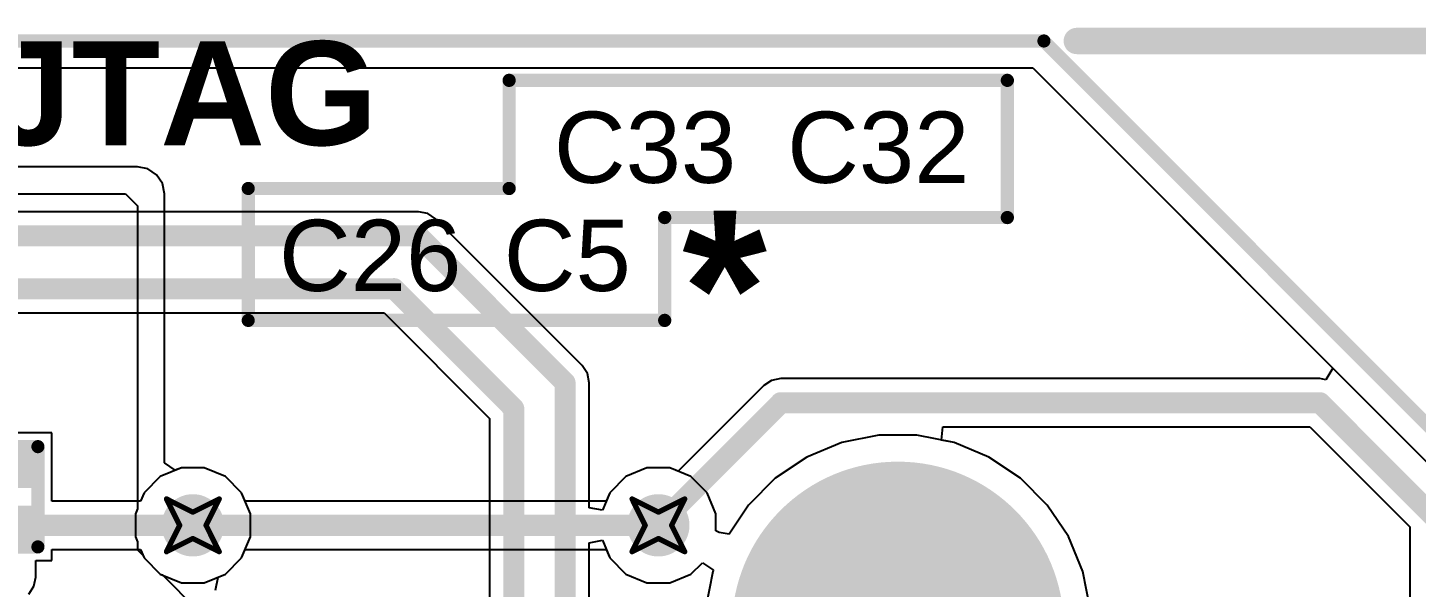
# Model space of a CAD drawing. Header units: inches. Extents: x -6 to 328, y -12 to 81.
# Drawn here: x 22.62 to 36, y 31.39 to 36.78 of the extents above; entities that cross this region are included whole.
import ezdxf

# ---------------------------------------------------------------- set-up
doc = ezdxf.new("R2010")
doc.units = ezdxf.units.IN
for name, color, linetype in [('Board Outline', 216, 'Continuous'), ('Bottom Layer', 5, 'Continuous'), ('Dimensions', 6, 'Continuous'), ('Drill Drawing', 1, 'Continuous'), ('Pad Holes', 156, 'Continuous'), ('Top Layer', 1, 'Continuous'), ('Top Overlay', 2, 'Continuous'), ('Top Paste', 8, 'Continuous'), ('Top Solder', 216, 'Continuous'), ('Via Holes', 16, 'Continuous')]:
    doc.layers.add(name, color=color, linetype=linetype)
doc.styles.add('Arial', font='', dxfattribs={"height": 0.2})
doc.styles.add('Arial_Bold', font='', dxfattribs={"height": 0.2})
doc.styles.get('Arial').set_extended_font_data('Arial')
doc.styles.get('Arial_Bold').set_extended_font_data('Arial', bold=True)

# ---------------------------------------------------------------- blocks, each defined once
blk = doc.blocks.new('R___0201_3')
at = {"layer": 'Top Layer'}
for points in [[(-0.41, 0.185), (-0.14, 0.185), (-0.14, -0.185), (-0.41, -0.185)], [(0.14, 0.185), (0.41, 0.185), (0.41, -0.185), (0.14, -0.185)]]:
    blk.add_hatch(color=1, dxfattribs=at).paths.add_polyline_path(points)
at = {"layer": 'Top Paste'}
for points in [[(-0.41, 0.185), (-0.14, 0.185), (-0.14, -0.185), (-0.41, -0.185)], [(0.14, 0.185), (0.41, 0.185), (0.41, -0.185), (0.14, -0.185)]]:
    blk.add_hatch(color=8, dxfattribs=at).paths.add_polyline_path(points)
at = {"layer": 'Top Solder'}
for points in [[(-0.465, 0.24), (-0.085, 0.24), (-0.085, -0.24), (-0.465, -0.24)], [(0.085, 0.24), (0.465, 0.24), (0.465, -0.24), (0.085, -0.24)]]:
    blk.add_hatch(color=216, dxfattribs=at).paths.add_polyline_path(points)
at = {"layer": 'Top Overlay', "const_width": 0.127}
for points in [[(-0.483, 0.254), (-0.483, -0.254)], [(-0.483, 0.254), (0.483, 0.254)], [(0.483, 0.254), (0.483, -0.254)], [(-0.483, -0.254), (0.483, -0.254)]]:
    blk.add_lwpolyline(points, dxfattribs=at)
at = {"layer": 'Top Overlay', "const_width": 0.0635}
for points in [[(-0.514, 0.254, 1), (-0.451, 0.254, 1)], [(-0.514, 0.254, 1), (-0.451, 0.254, 1)], [(0.451, 0.254, 1), (0.514, 0.254, 1)], [(0.451, 0.254, 1), (0.514, 0.254, 1)], [(-0.514, -0.254, 1), (-0.451, -0.254, 1)], [(-0.514, -0.254, 1), (-0.451, -0.254, 1)], [(0.451, -0.254, 1), (0.514, -0.254, 1)], [(0.451, -0.254, 1), (0.514, -0.254, 1)]]:
    blk.add_lwpolyline(points, format="xyb", close=True, dxfattribs=at)

msp = doc.modelspace()

# ---------------------------------------------------------------- hatches: boundary and pattern name
at = {"layer": 'Bottom Layer'}
h = msp.add_hatch(color=5, dxfattribs=at)
edge = h.paths.add_edge_path()
edge.add_arc((24.206, 31.987), 0.3, 0, 360)
h = msp.add_hatch(color=5, dxfattribs=at)
edge = h.paths.add_edge_path()
edge.add_arc((28.692, 31.987), 0.3, 0, 360)
at = {"layer": 'Pad Holes'}
h = msp.add_hatch(color=7, dxfattribs=at)
edge = h.paths.add_edge_path()
edge.add_arc((31, 31), 1.6, 0, 360)
at = {"layer": 'Top Layer'}
h = msp.add_hatch(color=1, dxfattribs=at)
edge = h.paths.add_edge_path()
edge.add_arc((24.206, 31.987), 0.3, 0, 360)
h = msp.add_hatch(color=1, dxfattribs=at)
edge = h.paths.add_edge_path()
edge.add_arc((28.692, 31.987), 0.3, 0, 360)
at = {"layer": 'Via Holes'}
h = msp.add_hatch(color=7, dxfattribs=at)
edge = h.paths.add_edge_path()
edge.add_arc((24.206, 31.987), 0.15, 0, 360)
h = msp.add_hatch(color=7, dxfattribs=at)
edge = h.paths.add_edge_path()
edge.add_arc((28.692, 31.987), 0.15, 0, 360)

# ---------------------------------------------------------------- linework, layer by layer
at = {"layer": 'Board Outline', "const_width": 0.127}
for points in [[(-1.407, 36.65), (32.407, 36.65)], [(32.407, 36.65), (36.65, 32.407)]]:
    msp.add_lwpolyline(points, dxfattribs=at)
at = {"layer": 'Board Outline', "const_width": 0.0635}
msp.add_lwpolyline([(32.376, 36.65, 1), (32.439, 36.65, 1)], format="xyb", close=True, dxfattribs=at)
msp.add_lwpolyline([(32.376, 36.65, 1), (32.439, 36.65, 1)], format="xyb", close=True, dxfattribs=at)
at = {"layer": 'Bottom Layer'}
for p, q in [((-1.3, 36.391), (32.3, 36.391)), ((32.3, 36.391), (36.391, 32.3)), ((23.673, 35.438), (-0.559, 35.438)), ((23.772, 35.418), (23.673, 35.438)), ((23.856, 35.362), (23.772, 35.418)), ((23.912, 35.278), (23.856, 35.362)), ((23.932, 35.179), (23.912, 35.278)), ((-0.533, 35.179), (23.556, 35.179)), ((23.556, 35.179), (23.673, 35.063)), ((23.673, 35.063), (23.673, 32.588)), ((23.932, 32.588), (23.932, 35.179)), ((30.459, 32.783), (30.122, 32.643)), ((30.817, 32.854), (30.459, 32.783)), ((31.183, 32.854), (30.817, 32.854)), ((31.541, 32.783), (31.183, 32.854)), ((31.878, 32.643), (31.541, 32.783)), ((23.673, 32.588), (23.673, 32.147)), ((24.037, 32.517), (23.932, 32.588)), ((24.096, 32.541), (24.037, 32.517)), ((24.316, 32.541), (24.096, 32.541)), ((24.52, 32.457), (24.316, 32.541)), ((28.582, 32.541), (28.379, 32.457)), ((28.803, 32.541), (28.582, 32.541)), ((29.006, 32.457), (28.803, 32.541)), ((30.122, 32.643), (29.818, 32.44)), ((32.182, 32.44), (31.878, 32.643)), ((24.676, 32.301), (24.52, 32.457)), ((28.379, 32.457), (28.223, 32.301)), ((29.162, 32.301), (29.006, 32.457)), ((29.818, 32.44), (29.56, 32.182)), ((32.44, 32.182), (32.182, 32.44)), ((24.709, 32.22), (24.676, 32.301)), ((28.223, 32.301), (28.189, 32.22)), ((29.246, 32.098), (29.162, 32.301)), ((23.673, 32.147), (23.652, 32.098)), ((28.189, 32.22), (24.709, 32.22)), ((29.56, 32.182), (29.373, 31.903)), ((32.643, 31.878), (32.44, 32.182)), ((23.652, 32.098), (23.652, 31.877)), ((29.246, 31.933), (29.246, 32.098)), ((23.652, 31.877), (23.673, 31.827)), ((29.277, 31.918), (29.246, 31.933)), ((29.373, 31.903), (29.277, 31.918)), ((32.783, 31.541), (32.643, 31.878)), ((23.673, 31.827), (23.673, 31.75)), ((23.673, 31.75), (23.728, 31.695)), ((24.676, 31.674), (24.709, 31.754)), ((24.709, 31.754), (28.189, 31.754)), ((28.189, 31.754), (28.223, 31.674)), ((23.728, 31.695), (23.737, 31.674)), ((23.737, 31.674), (23.892, 31.518)), ((24.52, 31.518), (24.676, 31.674)), ((28.223, 31.674), (28.379, 31.518)), ((29.006, 31.518), (29.116, 31.627)), ((29.116, 31.627), (29.223, 31.555)), ((23.892, 31.518), (23.914, 31.509)), ((23.914, 31.509), (24.242, 31.181)), ((24.425, 31.364), (24.45, 31.489)), ((24.45, 31.489), (24.52, 31.518)), ((28.379, 31.518), (28.582, 31.433)), ((28.803, 31.433), (29.006, 31.518)), ((29.217, 31.541), (29.146, 31.183)), ((29.223, 31.555), (29.217, 31.541)), ((32.854, 31.183), (32.783, 31.541)), ((28.582, 31.433), (28.803, 31.433))]:
    msp.add_line(p, q, dxfattribs=at)
at = {"layer": 'Bottom Layer', "const_width": 0.203}
msp.add_lwpolyline([(24.206, 31.987), (28.692, 31.987)], dxfattribs=at)
at = {"layer": 'Bottom Layer', "const_width": 0.102}
for points in [[(24.155, 31.987, 1), (24.257, 31.987, 1)], [(28.642, 31.987, 1), (28.743, 31.987, 1)]]:
    msp.add_lwpolyline(points, format="xyb", close=True, dxfattribs=at)
at = {"layer": 'Dimensions', "const_width": 0.254}
msp.add_lwpolyline([(32.725, 36.65), (42.342, 36.65)], dxfattribs=at)
at = {"layer": 'Dimensions', "const_width": 0.127}
msp.add_lwpolyline([(32.661, 36.65, 1), (32.788, 36.65, 1)], format="xyb", close=True, dxfattribs=at)
at = {"layer": 'Drill Drawing', "const_width": 0.0508}
for points in [[(23.952, 32.241), (24.206, 32.114)], [(23.952, 32.241), (24.079, 31.987)], [(24.206, 32.114), (24.46, 32.241)], [(24.333, 31.987), (24.46, 32.241)], [(28.438, 32.241), (28.692, 32.114)], [(28.438, 32.241), (28.565, 31.987)], [(28.692, 32.114), (28.946, 32.241)], [(28.819, 31.987), (28.946, 32.241)], [(23.952, 31.733), (24.079, 31.987)], [(24.333, 31.987), (24.46, 31.733)], [(28.438, 31.733), (28.565, 31.987)], [(28.819, 31.987), (28.946, 31.733)], [(23.952, 31.733), (24.206, 31.86)], [(24.206, 31.86), (24.46, 31.733)], [(28.438, 31.733), (28.692, 31.86)], [(28.692, 31.86), (28.946, 31.733)]]:
    msp.add_lwpolyline(points, dxfattribs=at)
at = {"layer": 'Drill Drawing', "const_width": 0.0254}
for points in [[(23.939, 32.241, 1), (23.965, 32.241, 1)], [(23.939, 32.241, 1), (23.965, 32.241, 1)], [(24.448, 32.241, 1), (24.473, 32.241, 1)], [(24.448, 32.241, 1), (24.473, 32.241, 1)], [(28.426, 32.241, 1), (28.451, 32.241, 1)], [(28.426, 32.241, 1), (28.451, 32.241, 1)], [(28.934, 32.241, 1), (28.959, 32.241, 1)], [(28.934, 32.241, 1), (28.959, 32.241, 1)], [(24.194, 32.114, 1), (24.219, 32.114, 1)], [(24.194, 32.114, 1), (24.219, 32.114, 1)], [(28.68, 32.114, 1), (28.705, 32.114, 1)], [(28.68, 32.114, 1), (28.705, 32.114, 1)], [(24.067, 31.987, 1), (24.092, 31.987, 1)], [(24.067, 31.987, 1), (24.092, 31.987, 1)], [(24.32, 31.987, 1), (24.346, 31.987, 1)], [(24.32, 31.987, 1), (24.346, 31.987, 1)], [(28.553, 31.987, 1), (28.578, 31.987, 1)], [(28.553, 31.987, 1), (28.578, 31.987, 1)], [(28.807, 31.987, 1), (28.832, 31.987, 1)], [(28.807, 31.987, 1), (28.832, 31.987, 1)], [(24.194, 31.86, 1), (24.219, 31.86, 1)], [(24.194, 31.86, 1), (24.219, 31.86, 1)], [(28.68, 31.86, 1), (28.705, 31.86, 1)], [(28.68, 31.86, 1), (28.705, 31.86, 1)], [(23.939, 31.733, 1), (23.965, 31.733, 1)], [(23.939, 31.733, 1), (23.965, 31.733, 1)], [(24.448, 31.733, 1), (24.473, 31.733, 1)], [(24.448, 31.733, 1), (24.473, 31.733, 1)], [(28.426, 31.733, 1), (28.451, 31.733, 1)], [(28.426, 31.733, 1), (28.451, 31.733, 1)], [(28.934, 31.733, 1), (28.959, 31.733, 1)], [(28.934, 31.733, 1), (28.959, 31.733, 1)]]:
    msp.add_lwpolyline(points, format="xyb", close=True, dxfattribs=at)
at = {"layer": 'Top Layer'}
for p, q in [((8.43, 36.391), (32.3, 36.391)), ((32.3, 36.391), (35.191, 33.5)), ((26.38, 35.006), (9.615, 35.006)), ((26.469, 34.988), (26.38, 35.006)), ((26.545, 34.937), (26.469, 34.988)), ((27.957, 33.525), (26.545, 34.937)), ((9.951, 34.032), (26.049, 34.032)), ((26.049, 34.032), (27.065, 33.015)), ((28.008, 33.449), (27.957, 33.525)), ((35.191, 33.5), (35.123, 33.389)), ((28.026, 33.36), (28.008, 33.449)), ((28.026, 32.157), (28.026, 33.36)), ((29.707, 33.332), (28.883, 32.508)), ((29.783, 33.382), (29.707, 33.332)), ((29.872, 33.4), (29.783, 33.382)), ((35.067, 33.4), (29.872, 33.4)), ((35.123, 33.389), (35.067, 33.4)), ((27.065, 33.015), (27.065, 26.82)), ((31.42, 32.807), (31.432, 32.934)), ((31.432, 32.934), (34.971, 32.934)), ((34.971, 32.934), (35.933, 31.971)), ((22.848, 32.876), (22.071, 32.876)), ((22.848, 32.22), (22.848, 32.876)), ((31.541, 32.783), (31.42, 32.807)), ((31.878, 32.643), (31.541, 32.783)), ((24.096, 32.541), (23.892, 32.457)), ((24.316, 32.541), (24.096, 32.541)), ((24.52, 32.457), (24.316, 32.541)), ((28.582, 32.541), (28.379, 32.457)), ((28.803, 32.541), (28.582, 32.541)), ((28.883, 32.508), (28.803, 32.541)), ((32.182, 32.44), (31.878, 32.643)), ((23.892, 32.457), (23.737, 32.301)), ((24.676, 32.301), (24.52, 32.457)), ((28.379, 32.457), (28.223, 32.301)), ((32.44, 32.182), (32.182, 32.44)), ((23.737, 32.301), (23.703, 32.22)), ((24.76, 32.098), (24.676, 32.301)), ((28.223, 32.301), (28.153, 32.132)), ((23.703, 32.22), (22.848, 32.22)), ((28.153, 32.132), (28.026, 32.157)), ((32.643, 31.878), (32.44, 32.182)), ((24.76, 31.877), (24.76, 32.098)), ((24.676, 31.674), (24.76, 31.877)), ((32.783, 31.541), (32.643, 31.878)), ((35.933, 31.971), (35.933, 19.93)), ((22.848, 31.649), (22.848, 31.754)), ((22.848, 31.754), (23.703, 31.754)), ((23.703, 31.754), (23.737, 31.674)), ((28.026, 31.817), (28.153, 31.843)), ((28.026, 27.025), (28.026, 31.817)), ((28.153, 31.843), (28.223, 31.674)), ((22.692, 31.489), (22.692, 31.649)), ((22.692, 31.649), (22.848, 31.649)), ((23.737, 31.674), (23.892, 31.518)), ((24.52, 31.518), (24.676, 31.674)), ((28.223, 31.674), (28.379, 31.518)), ((29.006, 31.518), (29.116, 31.627)), ((29.116, 31.627), (29.223, 31.555)), ((22.675, 31.4), (22.692, 31.489)), ((23.892, 31.518), (24.096, 31.433)), ((24.316, 31.433), (24.52, 31.518)), ((28.379, 31.518), (28.582, 31.433)), ((28.803, 31.433), (29.006, 31.518)), ((29.217, 31.541), (29.146, 31.183)), ((29.223, 31.555), (29.217, 31.541)), ((32.854, 31.183), (32.783, 31.541)), ((22.624, 31.324), (22.675, 31.4)), ((24.096, 31.433), (24.316, 31.433)), ((28.582, 31.433), (28.803, 31.433))]:
    msp.add_line(p, q, dxfattribs=at)
at = {"layer": 'Top Layer', "const_width": 0.203}
for points in [[(9.615, 34.773), (26.38, 34.773)], [(26.38, 34.773), (27.793, 33.36)], [(9.855, 34.265), (26.145, 34.265)], [(26.145, 34.265), (27.299, 33.111)], [(27.793, 26.928), (27.793, 33.36)], [(27.299, 26.82), (27.299, 33.111)], [(28.692, 31.987), (29.872, 33.167)], [(29.872, 33.167), (35.067, 33.167)], [(35.067, 33.167), (36.166, 32.068)], [(22.459, 31.987), (24.206, 31.987)]]:
    msp.add_lwpolyline(points, dxfattribs=at)
at = {"layer": 'Top Layer', "const_width": 0.102}
for points in [[(26.329, 34.773, 1), (26.431, 34.773, 1)], [(26.329, 34.773, 1), (26.431, 34.773, 1)], [(26.094, 34.265, 1), (26.196, 34.265, 1)], [(26.094, 34.265, 1), (26.196, 34.265, 1)], [(27.742, 33.36, 1), (27.843, 33.36, 1)], [(27.742, 33.36, 1), (27.843, 33.36, 1)], [(27.248, 33.111, 1), (27.349, 33.111, 1)], [(27.248, 33.111, 1), (27.349, 33.111, 1)], [(29.821, 33.167, 1), (29.923, 33.167, 1)], [(29.821, 33.167, 1), (29.923, 33.167, 1)], [(35.016, 33.167, 1), (35.118, 33.167, 1)], [(35.016, 33.167, 1), (35.118, 33.167, 1)], [(24.155, 31.987, 1), (24.257, 31.987, 1)], [(28.642, 31.987, 1), (28.743, 31.987, 1)]]:
    msp.add_lwpolyline(points, format="xyb", close=True, dxfattribs=at)
at = {"layer": 'Top Overlay', "const_width": 0.127}
for points in [[(27.254, 35.23), (27.254, 36.271)], [(27.254, 36.271), (32.055, 36.271)], [(32.055, 34.95), (32.055, 36.271)], [(24.74, 35.23), (27.254, 35.23)], [(24.74, 33.96), (24.74, 35.23)], [(28.753, 33.96), (28.753, 34.95)], [(28.753, 34.95), (32.055, 34.95)], [(24.74, 33.96), (28.753, 33.96)]]:
    msp.add_lwpolyline(points, dxfattribs=at)
at = {"layer": 'Top Overlay', "const_width": 0.0635}
for points in [[(27.222, 36.271, 1), (27.286, 36.271, 1)], [(27.222, 36.271, 1), (27.286, 36.271, 1)], [(32.023, 36.271, 1), (32.087, 36.271, 1)], [(32.023, 36.271, 1), (32.087, 36.271, 1)], [(24.708, 35.23, 1), (24.771, 35.23, 1)], [(24.708, 35.23, 1), (24.771, 35.23, 1)], [(27.222, 35.23, 1), (27.286, 35.23, 1)], [(27.222, 35.23, 1), (27.286, 35.23, 1)], [(28.721, 34.95, 1), (28.785, 34.95, 1)], [(28.721, 34.95, 1), (28.785, 34.95, 1)], [(32.023, 34.95, 1), (32.087, 34.95, 1)], [(32.023, 34.95, 1), (32.087, 34.95, 1)], [(24.708, 33.96, 1), (24.771, 33.96, 1)], [(24.708, 33.96, 1), (24.771, 33.96, 1)], [(28.721, 33.96, 1), (28.785, 33.96, 1)], [(28.721, 33.96, 1), (28.785, 33.96, 1)]]:
    msp.add_lwpolyline(points, format="xyb", close=True, dxfattribs=at)

# ---------------------------------------------------------------- block references
at = {"rotation": 90}
msp.add_blockref('R___0201_3', (22.459, 32.262), dxfattribs=at)

# ---------------------------------------------------------------- texts
at = {"layer": 'Top Overlay'}
for s, height, style, p in [('JTAG', 1, 'Arial_Bold', (22.262, 35.647)), ('C33', 0.6858, 'Arial', (27.685, 35.284)), ('C32', 0.6858, 'Arial', (29.933, 35.284)), ('C26', 0.6858, 'Arial', (25.036, 34.243)), ('C5', 0.6858, 'Arial', (27.202, 34.243)), ('*', 1.5, 'Arial_Bold', (28.922, 33.517))]:
    msp.add_text(s, height=height, dxfattribs=dict(at, style=style)).set_placement(p)

doc.saveas('drawing.dxf')
